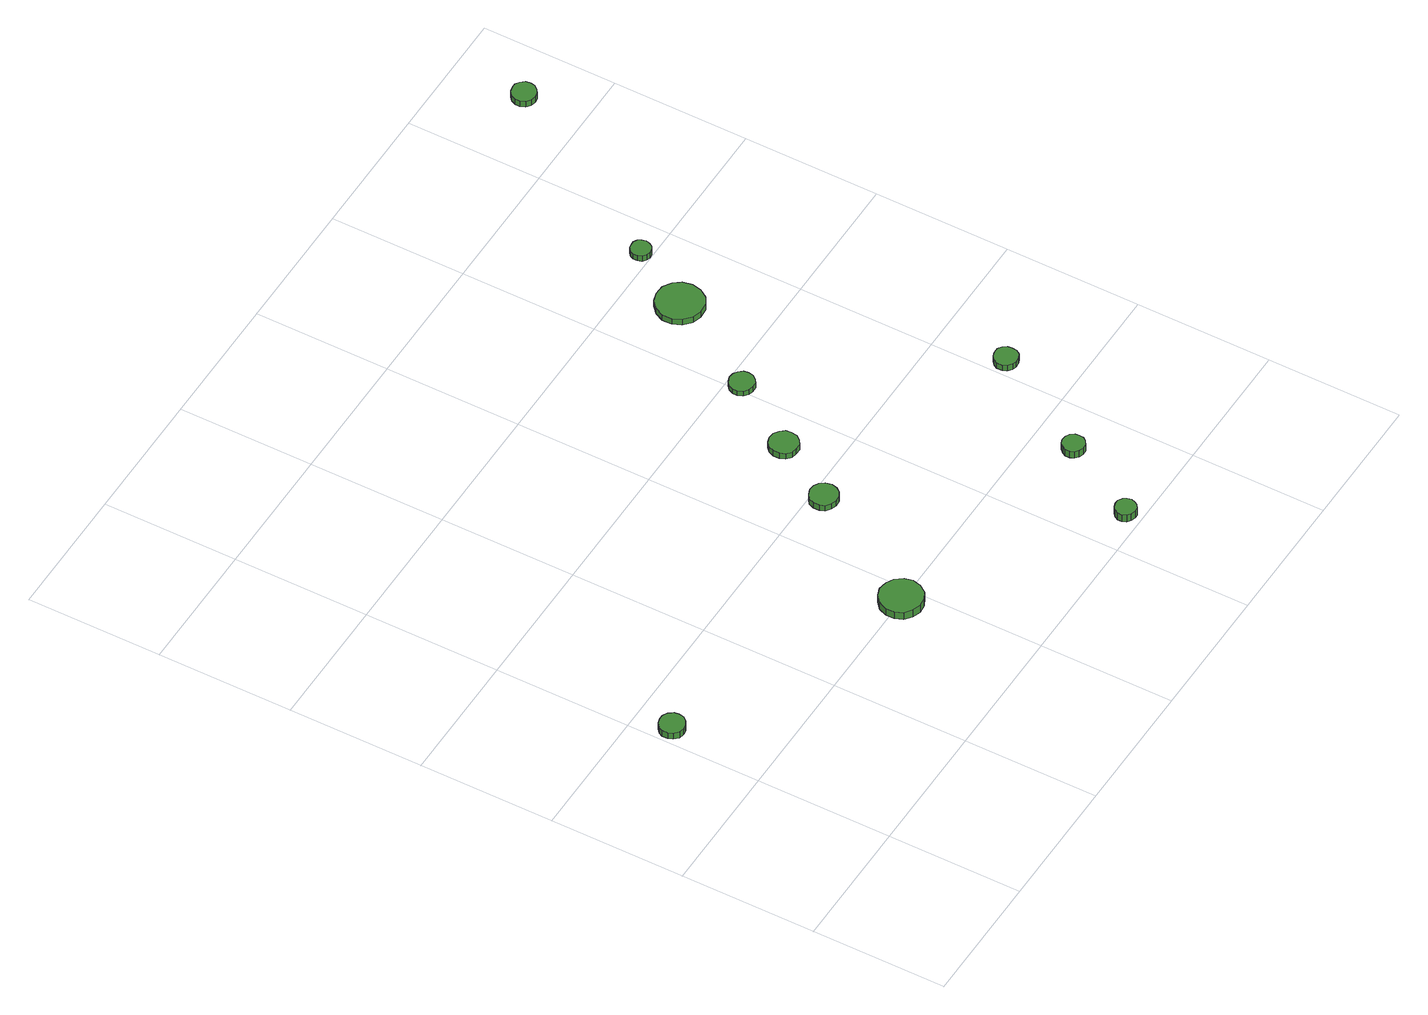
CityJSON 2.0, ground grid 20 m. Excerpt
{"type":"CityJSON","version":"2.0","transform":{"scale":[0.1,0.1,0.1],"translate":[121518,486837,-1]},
"CityObjects":{
"tree1":{"type":"SolitaryVegetationObject","attributes":{"function":"something"},"geometry":[{"type":"MultiSurface","lod":"1","boundaries":[[[0,1,2,3,4,5,6,7,8,9,10,11,12,13,14]],[[15,16,17,18,19,20,21,22,23,24,25,26,27,28,29]],[[0,29,28,1]],[[1,28,27,2]],[[2,27,26,3]],[[3,26,25,4]],[[4,25,24,5]],[[5,24,23,6]],[[6,23,22,7]],[[7,22,21,8]],[[8,21,20,9]],[[9,20,19,10]],[[10,19,18,11]],[[11,18,17,12]],[[12,17,16,13]],[[13,16,15,14]],[[14,15,29,0]]]}]},
"tree2":{"type":"SolitaryVegetationObject","attributes":{"function":"something"},"geometry":[{"type":"MultiSurface","lod":"1","boundaries":[[[30,31,32,33,34,35,36,37,38,39,40,41,42,43,44]],[[45,46,47,48,49,50,51,52,53,54,55,56,57,58,59]],[[30,59,58,31]],[[31,58,57,32]],[[32,57,56,33]],[[33,56,55,34]],[[34,55,54,35]],[[35,54,53,36]],[[36,53,52,37]],[[37,52,51,38]],[[38,51,50,39]],[[39,50,49,40]],[[40,49,48,41]],[[41,48,47,42]],[[42,47,46,43]],[[43,46,45,44]],[[44,45,59,30]]]}]},
"tree3":{"type":"SolitaryVegetationObject","attributes":{"function":"something"},"geometry":[{"type":"MultiSurface","lod":"1","boundaries":[[[60,61,62,63,64,65,66,67,68,69,70,71,72,73,74]],[[75,76,77,78,79,80,81,82,83,84,85,86,87,88,89]],[[60,89,88,61]],[[61,88,87,62]],[[62,87,86,63]],[[63,86,85,64]],[[64,85,84,65]],[[65,84,83,66]],[[66,83,82,67]],[[67,82,81,68]],[[68,81,80,69]],[[69,80,79,70]],[[70,79,78,71]],[[71,78,77,72]],[[72,77,76,73]],[[73,76,75,74]],[[74,75,89,60]]]}]},
"tree4":{"type":"SolitaryVegetationObject","attributes":{"function":"something"},"geometry":[{"type":"MultiSurface","lod":"1","boundaries":[[[90,91,92,93,94,95,96,97,98,99,100,101,102,103,104]],[[105,106,107,108,109,110,111,112,113,114,115,116,117,118,119]],[[90,119,118,91]],[[91,118,117,92]],[[92,117,116,93]],[[93,116,115,94]],[[94,115,114,95]],[[95,114,113,96]],[[96,113,112,97]],[[97,112,111,98]],[[98,111,110,99]],[[99,110,109,100]],[[100,109,108,101]],[[101,108,107,102]],[[102,107,106,103]],[[103,106,105,104]],[[104,105,119,90]]]}]},
"tree5":{"type":"SolitaryVegetationObject","attributes":{"function":"something"},"geometry":[{"type":"MultiSurface","lod":"1","boundaries":[[[120,121,122,123,124,125,126,127,128,129,130,131,132,133,134]],[[135,136,137,138,139,140,141,142,143,144,145,146,147,148,149]],[[120,149,148,121]],[[121,148,147,122]],[[122,147,146,123]],[[123,146,145,124]],[[124,145,144,125]],[[125,144,143,126]],[[126,143,142,127]],[[127,142,141,128]],[[128,141,140,129]],[[129,140,139,130]],[[130,139,138,131]],[[131,138,137,132]],[[132,137,136,133]],[[133,136,135,134]],[[134,135,149,120]]]}]},
"tree6":{"type":"SolitaryVegetationObject","attributes":{"function":"something"},"geometry":[{"type":"MultiSurface","lod":"1","boundaries":[[[150,151,152,153,154,155,156,157,158,159,160,161,162,163,164]],[[165,166,167,168,169,170,171,172,173,174,175,176,177,178,179]],[[150,179,178,151]],[[151,178,177,152]],[[152,177,176,153]],[[153,176,175,154]],[[154,175,174,155]],[[155,174,173,156]],[[156,173,172,157]],[[157,172,171,158]],[[158,171,170,159]],[[159,170,169,160]],[[160,169,168,161]],[[161,168,167,162]],[[162,167,166,163]],[[163,166,165,164]],[[164,165,179,150]]]}]},
"tree7":{"type":"SolitaryVegetationObject","attributes":{"function":"something"},"geometry":[{"type":"MultiSurface","lod":"1","boundaries":[[[180,181,182,183,184,185,186,187,188,189,190,191,192,193,194]],[[195,196,197,198,199,200,201,202,203,204,205,206,207,208,209]],[[180,209,208,181]],[[181,208,207,182]],[[182,207,206,183]],[[183,206,205,184]],[[184,205,204,185]],[[185,204,203,186]],[[186,203,202,187]],[[187,202,201,188]],[[188,201,200,189]],[[189,200,199,190]],[[190,199,198,191]],[[191,198,197,192]],[[192,197,196,193]],[[193,196,195,194]],[[194,195,209,180]]]}]},
"tree8":{"type":"SolitaryVegetationObject","attributes":{"function":"something"},"geometry":[{"type":"MultiSurface","lod":"1","boundaries":[[[210,211,212,213,214,215,216,217,218,219,220,221,222,223,224]],[[225,226,227,228,229,230,231,232,233,234,235,236,237,238,239]],[[210,239,238,211]],[[211,238,237,212]],[[212,237,236,213]],[[213,236,235,214]],[[214,235,234,215]],[[215,234,233,216]],[[216,233,232,217]],[[217,232,231,218]],[[218,231,230,219]],[[219,230,229,220]],[[220,229,228,221]],[[221,228,227,222]],[[222,227,226,223]],[[223,226,225,224]],[[224,225,239,210]]]}]},
"tree9":{"type":"SolitaryVegetationObject","attributes":{"function":"something"},"geometry":[{"type":"MultiSurface","lod":"1","boundaries":[[[240,241,242,243,244,245,246,247,248,249,250,251,252,253,254]],[[255,256,257,258,259,260,261,262,263,264,265,266,267,268,269]],[[240,269,268,241]],[[241,268,267,242]],[[242,267,266,243]],[[243,266,265,244]],[[244,265,264,245]],[[245,264,263,246]],[[246,263,262,247]],[[247,262,261,248]],[[248,261,260,249]],[[249,260,259,250]],[[250,259,258,251]],[[251,258,257,252]],[[252,257,256,253]],[[253,256,255,254]],[[254,255,269,240]]]}]},
"tree10":{"type":"SolitaryVegetationObject","attributes":{"function":"something"},"geometry":[{"type":"MultiSurface","lod":"1","boundaries":[[[270,271,272,273,274,275,276,277,278,279,280,281,282,283,284]],[[285,286,287,288,289,290,291,292,293,294,295,296,297,298,299]],[[270,299,298,271]],[[271,298,297,272]],[[272,297,296,273]],[[273,296,295,274]],[[274,295,294,275]],[[275,294,293,276]],[[276,293,292,277]],[[277,292,291,278]],[[278,291,290,279]],[[279,290,289,280]],[[280,289,288,281]],[[281,288,287,282]],[[282,287,286,283]],[[283,286,285,284]],[[284,285,299,270]]]}]},
"tree11":{"type":"SolitaryVegetationObject","attributes":{"function":"something"},"geometry":[{"type":"MultiSurface","lod":"1","boundaries":[[[300,301,302,303,304,305,306,307,308,309,310,311,312,313,314]],[[315,316,317,318,319,320,321,322,323,324,325,326,327,328,329]],[[300,329,328,301]],[[301,328,327,302]],[[302,327,326,303]],[[303,326,325,304]],[[304,325,324,305]],[[305,324,323,306]],[[306,323,322,307]],[[307,322,321,308]],[[308,321,320,309]],[[309,320,319,310]],[[310,319,318,311]],[[311,318,317,312]],[[312,317,316,313]],[[313,316,315,314]],[[314,315,329,300]]]}]}
},
"vertices":[
[43,346,18],[42,353,18],[37,360,18],[30,364,18],[23,364,18],[15,362,18],[9,357,18],[6,350,18],[6,342,18],[9,335,18],[15,329,18],[23,327,18],[30,328,18],[37,332,18],[42,338,18],[42,338,7],[37,332,7],[30,328,7],[23,327,7],[15,329,7],[9,335,7],[6,342,7],[6,350,7],[9,357,7],[15,362,7],[23,364,7],[30,364,7],[37,360,7],[42,353,7],[43,346,7],
[406,199,21],[403,211,21],[395,222,21],[384,228,21],[371,230,21],[359,226,21],[349,217,21],[344,205,21],[344,192,21],[349,180,21],[359,172,21],[371,168,21],[384,169,21],[395,175,21],[403,186,21],[403,186,8],[395,175,8],[384,169,8],[371,168,8],[359,172,8],[349,180,8],[344,192,8],[344,205,8],[349,217,8],[359,226,8],[371,230,8],[384,228,8],[395,222,8],[403,211,8],[406,199,8],
[506,381,17],[504,390,17],[499,397,17],[492,401,17],[483,402,17],[475,399,17],[468,394,17],[465,386,17],[465,377,17],[468,369,17],[475,364,17],[483,361,17],[492,362,17],[499,366,17],[504,373,17],[504,373,7],[499,366,7],[492,362,7],[483,361,7],[475,364,7],[468,369,7],[465,377,7],[465,386,7],[468,394,7],[475,399,7],[483,402,7],[492,401,7],[499,397,7],[504,390,7],[506,381,7],
[677,22,23],[675,28,23],[672,33,23],[666,37,23],[660,37,23],[654,35,23],[649,31,23],[646,25,23],[646,19,23],[649,13,23],[654,9,23],[660,7,23],[666,7,23],[672,11,23],[675,16,23],[675,16,10],[672,11,10],[666,7,10],[660,7,10],[654,9,10],[649,13,10],[646,19,10],[646,25,10],[649,31,10],[654,35,10],[660,37,10],[666,37,10],[672,33,10],[675,28,10],[677,22,10],
[561,475,17],[560,483,17],[554,490,17],[547,495,17],[538,496,17],[530,493,17],[523,487,17],[520,479,17],[520,470,17],[523,462,17],[530,456,17],[538,454,17],[547,454,17],[554,459,17],[560,466,17],[560,466,7],[554,459,7],[547,454,7],[538,454,7],[530,456,7],[523,462,7],[520,470,7],[520,479,7],[523,487,7],[530,493,7],[538,496,7],[547,495,7],[554,490,7],[560,483,7],[561,475,7],
[746,142,19],[745,148,19],[741,154,19],[735,157,19],[728,158,19],[722,156,19],[717,151,19],[714,145,19],[714,138,19],[717,132,19],[722,128,19],[728,126,19],[735,126,19],[741,130,19],[745,135,19],[745,135,7],[741,130,7],[735,126,7],[728,126,7],[722,128,7],[717,132,7],[714,138,7],[714,145,7],[717,151,7],[722,156,7],[728,158,7],[735,157,7],[741,154,7],[745,148,7],[746,142,7],
[627,579,16],[626,586,16],[621,592,16],[615,596,16],[607,597,16],[600,594,16],[594,589,16],[591,582,16],[591,575,16],[594,568,16],[600,563,16],[607,561,16],[615,561,16],[621,565,16],[626,571,16],[626,571,7],[621,565,7],[615,561,7],[607,561,7],[600,563,7],[594,568,7],[591,575,7],[591,582,7],[594,589,7],[600,594,7],[607,597,7],[615,596,7],[621,592,7],[626,586,7],[627,579,7],
[728,723,16],[725,737,16],[717,748,16],[705,756,16],[690,757,16],[677,753,16],[666,743,16],[660,730,16],[660,716,16],[666,703,16],[677,693,16],[690,689,16],[705,690,16],[717,697,16],[725,709,16],[725,709,6],[717,697,6],[705,690,6],[690,689,6],[677,693,6],[666,703,6],[660,716,6],[660,730,6],[666,743,6],[677,753,6],[690,757,6],[705,756,6],[717,748,6],[725,737,6],[728,723,6],
[840,299,17],[839,306,17],[835,312,17],[829,316,17],[821,316,17],[815,314,17],[809,309,17],[806,303,17],[806,295,17],[809,289,17],[815,284,17],[821,282,17],[829,283,17],[835,286,17],[839,292,17],[839,292,7],[835,286,7],[829,283,7],[821,282,7],[815,284,7],[809,289,7],[806,295,7],[806,303,7],[809,309,7],[815,314,7],[821,316,7],[829,316,7],[835,312,7],[839,306,7],[840,299,7],
[766,816,16],[764,822,16],[761,827,16],[756,830,16],[750,830,16],[744,829,16],[739,824,16],[737,819,16],[737,813,16],[739,807,16],[744,803,16],[750,801,16],[756,802,16],[761,805,16],[764,810,16],[764,810,6],[761,805,6],[756,802,6],[750,801,6],[744,803,6],[739,807,6],[737,813,6],[737,819,6],[739,824,6],[744,829,6],[750,830,6],[756,830,6],[761,827,6],[764,822,6],[766,816,6],
[936,1092,17],[935,1099,17],[930,1105,17],[924,1109,17],[917,1109,17],[910,1107,17],[904,1102,17],[901,1095,17],[901,1088,17],[904,1081,17],[910,1076,17],[917,1074,17],[924,1075,17],[930,1079,17],[935,1085,17],[935,1085,6],[930,1079,6],[924,1075,6],[917,1074,6],[910,1076,6],[904,1081,6],[901,1088,6],[901,1095,6],[904,1102,6],[910,1107,6],[917,1109,6],[924,1109,6],[930,1105,6],[935,1099,6],[936,1092,6]
]}
